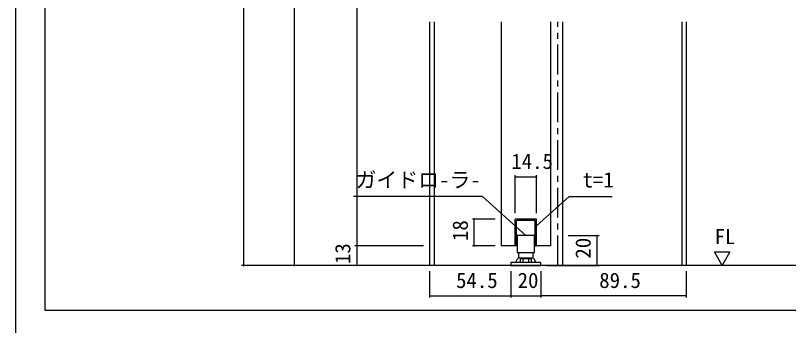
# Model space of a CAD drawing. Units: millimetres, scale not verified. Extents: x -800 to 800, y -554 to 554.
# Drawn here: x -800 to -282, y -37 to 171 of the extents above; entities that cross this region are included whole.
import ezdxf
from ezdxf.enums import TextEntityAlignment as Align

# ---------------------------------------------------------------- set-up
doc = ezdxf.new("R2010")
doc.units = ezdxf.units.MM
doc.header["$LTSCALE"] = 4
doc.linetypes.add('CHAIN1', pattern=[8, 5, -1, 1, -1])
for name, color, linetype, lineweight in [('1-0', 7, 'Continuous', 25), ('1-3_0', 7, 'Continuous', 25), ('2-0', 7, 'Continuous', 25)]:
    doc.layers.add(name, color=color, linetype=linetype, lineweight=lineweight)
doc.styles.add('ＭＳ ゴシック', font='')
doc.styles.get('ＭＳ ゴシック').set_extended_font_data('MS Gothic')

msp = doc.modelspace()

# ---------------------------------------------------------------- linework, layer by layer
at = {"layer": '1-0'}
msp.add_lwpolyline([(152.002, -27.001), (-779.998, -27.001), (-779.998, 533.999)], dxfattribs=at)
msp.add_lwpolyline([(152.002, -27.001), (-779.998, -27.001), (-779.998, 533.999)], dxfattribs=at)
at = {"layer": '1-3_0'}
msp.add_lwpolyline([(-800, -554), (800, -554), (800, 554), (-800, 554)], close=True, dxfattribs=at)
at = {"layer": '2-0'}
for p, q in [((-647.104, 448.375), (-647.104, 3.375)), ((-613.128, 412.375), (-613.128, 3.375)), ((-571.14, 378.375), (-571.14, 16.375)), ((-522.323, 166.743), (-522.323, 3.375)), ((-519.323, 166.743), (-519.323, 3.375)), ((-474.323, 166.743), (-474.323, 16.375)), ((-441.323, 166.743), (-441.323, 16.375)), ((-433.323, 166.743), (-433.323, 3.375)), ((-353.323, 166.743), (-353.323, 3.375)), ((-350.323, 166.743), (-350.323, 3.375)), ((-465.073, 38.375), (-465.073, 63.933)), ((-465.073, 62.683), (-450.573, 62.683)), ((-450.573, 38.375), (-450.573, 63.933)), ((-486.895, 49.432), (-573.299, 49.432)), ((-457.823, 23.375), (-486.895, 49.432)), ((-478.323, 34.375), (-493.63, 34.375)), ((-492.38, 16.375), (-492.38, 34.375)), ((-465.073, 16.375), (-465.073, 34.375)), ((-450.573, 34.375), (-465.073, 34.375)), ((-464.073, 16.375), (-464.073, 33.375)), ((-451.573, 33.375), (-464.073, 33.375)), ((-451.573, 16.375), (-451.573, 33.375)), ((-450.573, 16.375), (-450.573, 34.375)), ((-429.323, 23.375), (-408.754, 23.375)), ((-410.004, 3.375), (-410.004, 23.375)), ((-526.323, 16.375), (-572.39, 16.375)), ((-526.323, 16.375), (-572.39, 16.375)), ((-571.14, 16.375), (-571.14, 3.375)), ((-478.323, 16.375), (-493.63, 16.375)), ((-465.073, 16.375), (-474.323, 16.375)), ((-464.073, 16.375), (-465.073, 16.375)), ((-451.573, 16.375), (-450.573, 16.375)), ((-441.323, 16.375), (-450.573, 16.375)), ((-462.576, 8.182), (-462.576, 11.881)), ((-453.07, 11.881), (-453.07, 8.182)), ((-464.499, 5.414), (-463.077, 8.182)), ((-452.569, 8.182), (-463.077, 8.182)), ((-452.569, 8.182), (-451.125, 5.376)), ((-526.323, 3.375), (-648.354, 3.375)), ((-526.323, 3.375), (-614.378, 3.375)), ((-36.675, 3.375), (-593.323, 3.375)), ((-526.323, 3.375), (-572.39, 3.375)), ((-443.823, 3.375), (-408.754, 3.375)), ((-522.323, -0.625), (-522.323, -18.232)), ((-467.823, -0.625), (-467.823, -18.232)), ((-447.823, -0.625), (-447.823, -18.232)), ((-350.323, -0.625), (-350.323, -18.232)), ((-522.323, -16.982), (-467.823, -16.982)), ((-467.823, -16.982), (-447.823, -16.982)), ((-350.323, -16.982), (-447.823, -16.982))]:
    msp.add_line(p, q, dxfattribs=at)
at = {"layer": '2-0', "linetype": 'CHAIN1'}
msp.add_line((-436.323, 3.375), (-436.323, 166.743), dxfattribs=at)
at = {"layer": '2-0'}
for points in [[(-450.573, 29.873), (-428.751, 49.432), (-399.907, 49.432)], [(-454.068, 5.376), (-454.068, 7.53), (-454.671, 7.878), (-460.975, 7.878), (-461.578, 7.53), (-461.578, 5.376)], [(-459.701, 5.376), (-459.701, 7.53), (-459.826, 7.603)], [(-455.819, 7.603), (-455.945, 7.53), (-455.945, 5.376)]]:
    msp.add_lwpolyline(points, dxfattribs=at)
for points in [[(-463.577, 11.881), (-452.069, 11.881), (-452.069, 23.375), (-463.577, 23.375)], [(-326.204, 3.375), (-331.401, 12.375), (-321.008, 12.375)], [(-467.823, 3.375), (-447.823, 3.375), (-447.823, 5.376), (-467.823, 5.376)]]:
    msp.add_lwpolyline(points, close=True, dxfattribs=at)
for centre, radius, start, end in [((-465.073, 62.683), 0.156, 0, 180), ((-465.073, 62.683), 0.156, 180, 0), ((-450.573, 62.683), 0.156, 0, 180), ((-450.573, 62.683), 0.156, 180, 0), ((-492.38, 34.375), 0.156, 90, 270), ((-492.38, 34.375), 0.156, 270, 90), ((-410.004, 23.375), 0.156, 90, 270), ((-410.004, 23.375), 0.156, 270, 90), ((-571.14, 16.375), 0.156, 90, 270), ((-571.14, 16.375), 0.156, 90, 270), ((-571.14, 16.375), 0.156, 270, 90), ((-571.14, 16.375), 0.156, 270, 90), ((-492.38, 16.375), 0.156, 90, 270), ((-492.38, 16.375), 0.156, 270, 90), ((-460.639, 6.194), 1.626, 60, 120), ((-457.823, 1.606), 6.214, 72.41206, 107.58794), ((-455.006, 6.194), 1.626, 60, 120), ((-647.104, 3.375), 0.156, 90, 270), ((-647.104, 3.375), 0.156, 270, 90), ((-613.128, 3.375), 0.156, 90, 270), ((-613.128, 3.375), 0.156, 270, 90), ((-571.14, 3.375), 0.156, 90, 270), ((-571.14, 3.375), 0.156, 270, 90), ((-410.004, 3.375), 0.156, 90, 270), ((-410.004, 3.375), 0.156, 270, 90), ((-522.323, -16.982), 0.156, 0, 180), ((-522.323, -16.982), 0.156, 180, 0), ((-467.823, -16.982), 0.156, 0, 180), ((-467.823, -16.982), 0.156, 180, 0), ((-447.823, -16.982), 0.156, 0, 180), ((-447.823, -16.982), 0.156, 180, 0), ((-350.323, -16.982), 0.156, 0, 180), ((-350.323, -16.982), 0.156, 180, 0)]:
    msp.add_arc(centre, radius, start, end, dxfattribs=at)

# ---------------------------------------------------------------- texts
at = {"layer": '2-0', "style": 'ＭＳ ゴシック'}
for s, p in [('14.5', (-467.542, 64.933)), ('ガイドロ-ラ-', (-571.993, 52.497)), ('t=1', (-419.792, 52.497)), ('FL', (-331.248, 14.496)), ('54.5', (-504.589, -14.91)), ('20', (-463.302, -14.91)), ('89.5', (-408.589, -14.91))]:
    msp.add_text(s, height=10.26, dxfattribs=at).set_placement(p, align=Align.BOTTOM_LEFT)
for s, p in [('18', (-493.616, 19.693)), ('20', (-411.24, 7.896)), ('13', (-572.376, 4.233))]:
    msp.add_text(s, height=10.26, rotation=90, dxfattribs=at).set_placement(p, align=Align.BOTTOM_LEFT)

doc.saveas('drawing.dxf')
